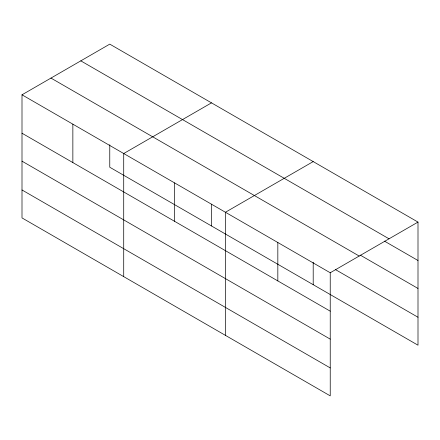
<?xml version="1.0" encoding="UTF-8"?>
<svg xmlns="http://www.w3.org/2000/svg" width="440" height="440" viewBox="0 0 440 440"><rect width="100%" height="100%" fill="white"/><g stroke="black" fill="none" stroke-linecap="round" stroke-linejoin="round"><path stroke-width="0.66" d="M22 94.804L330.231 272.762L330.231 395.868L22 217.91L22 94.804L109.769 44.132L418 222.09L418 345.197L109.769 167.239L109.769 144.744M211.486 102.861L123.717 153.532L123.717 276.634M313.203 161.585L225.434 212.256L225.434 335.363M330.231 272.762L418 222.09M80.806 60.858L389.037 238.81M384.439 241.131L418 260.502M360.3 255.14L418 288.453M50.963 78.084L359.194 256.041M335.572 269.66L418 317.245M22 133.221L330.231 311.173M22 161.166L330.231 339.125M22 189.965L330.231 367.917M313.203 262.196L313.203 284.691M277.832 242.512L277.832 280.923M211.486 204.149L211.486 225.962M174.576 182.892L174.576 221.309M72.859 124.168L72.859 162.58"/></g></svg>
